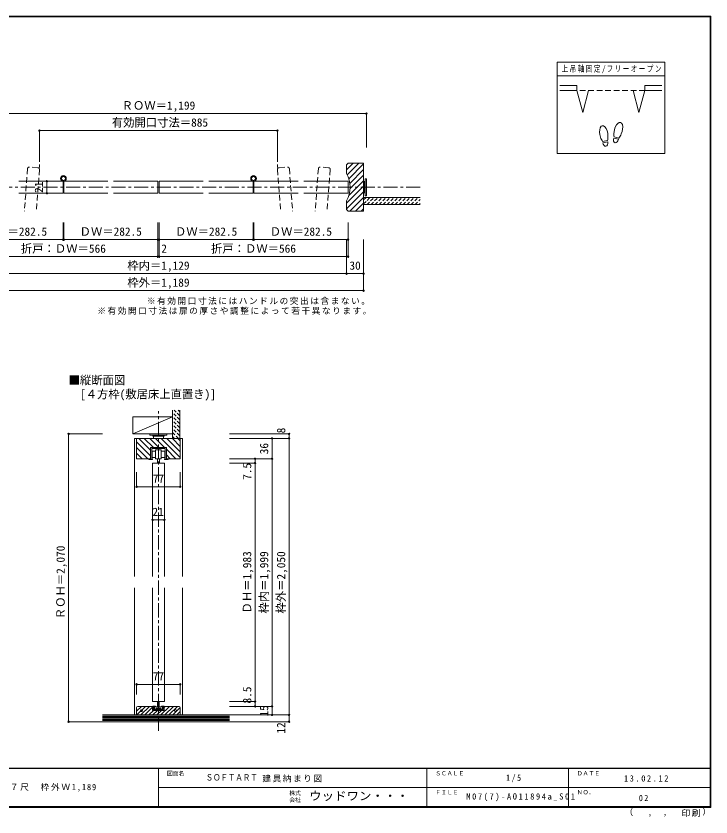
# Model space of a CAD drawing. Units: millimetres at full size, sheet at 1:5. Extents: x -973 to 977, y -718 to 696.
# Drawn here: x -250 to 977, y -718 to 696 of the extents above; entities that cross this region are included whole.
import ezdxf
from ezdxf.enums import TextEntityAlignment as Align

# ---------------------------------------------------------------- set-up
doc = ezdxf.new("R2010")
doc.units = ezdxf.units.MM
doc.header["$LTSCALE"] = 5
doc.header["$PDMODE"] = 32
doc.header["$PDSIZE"] = 2.5
for name, pattern in [('CHAIN1', [8, 5, -1, 1, -1]), ('DASHED1', [1.8, 1.2, -0.6]), ('DASHED2', [3, 2, -1])]:
    doc.linetypes.add(name, pattern=pattern)
for name, color, linetype, lineweight in [('0-1_通り芯', 4, 'CHAIN1', 9), ('0-3_仕上げ', 2, 'Continuous', 9), ('0-4_枠', 3, 'Continuous', 9), ('0-6_扉', 6, 'Continuous', 9), ('0-7_金物', 7, 'Continuous', 9), ('0-8_戸当り', 3, 'Continuous', 9), ('0-A_文字', 3, 'Continuous', 9), ('0-B_寸法', 7, 'Continuous', 9), ('0-C_ハッチ', 4, 'Continuous', 9), ('F-1_枠', 6, 'Continuous', 9)]:
    doc.layers.add(name, color=color, linetype=linetype, lineweight=lineweight)
doc.layers.add('F-0_補助線', color=7, linetype='Continuous')
doc.layers.add('F-A_文字', color=7, linetype='Continuous')
doc.styles.add('HGP明朝B', font='')
doc.styles.add('ＭＳ ゴシック', font='')
doc.styles.get('HGP明朝B').set_extended_font_data('HGP明朝B')
doc.styles.get('ＭＳ ゴシック').set_extended_font_data('MS Gothic')

msp = doc.modelspace()

# ---------------------------------------------------------------- linework, layer by layer
at = {"layer": '0-1_通り芯'}
for p, q in [((-208.347, 463.658), (-208.347, 424.921)), ((211.653, 463.658), (211.653, 424.921)), ((463.653, 393.658), (-460.347, 393.658)), ((1.653, -565.591), (1.653, -1.667))]:
    msp.add_line(p, q, dxfattribs=at)
at = {"layer": '0-3_仕上げ'}
for p, q in [((363.653, 375.658), (463.653, 375.658)), ((363.653, 363.158), (463.653, 363.158)), ((26.653, -49.667), (26.653, 0.333)), ((39.153, -49.667), (39.153, 0.333)), ((127.234, -537.667), (-96.847, -537.667)), ((-96.847, -549.667), (127.234, -549.667))]:
    msp.add_line(p, q, dxfattribs=at)
at = {"layer": '0-3_仕上げ', "color": 4}
for p, q in [((26.653, -11.667), (-43.347, -41.667)), ((-43.347, -41.667), (26.653, -41.667))]:
    msp.add_line(p, q, dxfattribs=at)
at = {"layer": '0-3_仕上げ', "color": 7}
for p, q in [((-96.847, -539.667), (127.234, -539.667)), ((-96.847, -541.667), (127.234, -541.667)), ((-96.847, -543.667), (127.234, -543.667)), ((-96.847, -545.667), (127.234, -545.667)), ((-96.847, -547.667), (127.234, -547.667))]:
    msp.add_line(p, q, dxfattribs=at)
at = {"layer": '0-3_仕上げ', "color": 4}
msp.add_lwpolyline([(26.653, -11.667), (-43.347, -11.667), (-43.347, -41.667)], dxfattribs=at)
at = {"layer": '0-4_枠'}
for p, q in [((336.653, 436.158), (333.653, 433.158)), ((333.653, 417.658), (333.653, 433.158)), ((336.653, 436.158), (363.653, 436.158)), ((363.653, 351.158), (363.653, 436.158)), ((333.653, 354.158), (333.653, 369.658)), ((-36.847, -49.667), (-36.847, -85.667)), ((-12.347, -65.666), (15.653, -65.666)), ((-12.347, -85.667), (-12.347, -65.666)), ((15.653, -65.666), (15.653, -85.667)), ((-36.847, -85.667), (-12.347, -85.667)), ((40.153, -85.667), (15.653, -85.667)), ((-34.847, -522.667), (-8.597, -522.667)), ((-8.597, -522.667), (-8.597, -529.667)), ((11.903, -522.667), (38.153, -522.667)), ((11.903, -522.667), (11.903, -529.667)), ((-36.847, -524.667), (-36.847, -537.667)), ((11.903, -529.667), (-8.597, -529.667)), ((40.153, -524.667), (40.153, -537.667)), ((-36.847, -537.667), (40.153, -537.667))]:
    msp.add_line(p, q, dxfattribs=at)
at = {"layer": '0-4_枠', "color": 4}
for p, q in [((-36.847, -49.667), (-40.847, -49.667)), ((-40.847, -293.667), (-40.847, -49.667)), ((40.153, -49.667), (44.153, -49.667)), ((44.153, -293.667), (44.153, -49.667)), ((-40.847, -537.667), (-40.847, -313.667)), ((44.153, -537.667), (44.153, -313.667))]:
    msp.add_line(p, q, dxfattribs=at)
at = {"layer": '0-4_枠'}
for points in [[(333.653, 354.158), (336.653, 351.158), (363.653, 351.158)], [(-36.847, -49.667), (40.153, -49.667), (40.153, -85.667)]]:
    msp.add_lwpolyline(points, dxfattribs=at)
for centre in [(-28.347, -530.167), (31.653, -530.167)]:
    msp.add_circle(centre, 1.75, dxfattribs=at)
for centre, radius, start, end in [((288.653, 393.658), 51, 331.92751, 28.07249), ((-34.847, -524.667), 2, 90, 180), ((38.153, -524.667), 2, 0, 90)]:
    msp.add_arc(centre, radius, start, end, dxfattribs=at)
at = {"layer": '0-6_扉', "color": 2, "linetype": 'DASHED2'}
for p, q in [((-229.287, 426.513), (-235.013, 351.158)), ((-211.111, 428.14), (-226.068, 429.277)), ((-208.347, 424.921), (-213.953, 351.158)), ((211.653, 424.921), (217.259, 351.158)), ((214.417, 428.14), (229.374, 429.277)), ((232.593, 426.513), (238.319, 351.158)), ((283.814, 426.513), (278.088, 351.158)), ((301.99, 428.14), (287.033, 429.277)), ((304.754, 424.921), (299.148, 351.158))]:
    msp.add_line(p, q, dxfattribs=at)
at = {"layer": '0-6_扉'}
for p, q in [((-244.722, 404.158), (-166.597, 404.158)), ((-166.597, 404.158), (-166.597, 383.158)), ((-165.597, 404.158), (-165.597, 383.158)), ((-165.597, 404.158), (-87.472, 404.158)), ((-77.472, 404.158), (0.653, 404.158)), ((0.653, 404.158), (0.653, 383.158)), ((2.653, 404.158), (2.653, 383.158)), ((2.653, 404.158), (80.778, 404.158)), ((90.778, 404.158), (168.903, 404.158)), ((168.903, 404.158), (168.903, 383.158)), ((169.903, 404.158), (169.903, 383.158)), ((169.903, 404.158), (248.028, 404.158)), ((258.028, 404.158), (336.153, 404.158)), ((336.153, 404.158), (336.153, 383.158)), ((-244.722, 383.158), (-166.597, 383.158)), ((-165.597, 383.158), (-87.472, 383.158)), ((-77.472, 383.158), (0.653, 383.158)), ((2.653, 383.158), (80.778, 383.158)), ((90.778, 383.158), (168.903, 383.158)), ((169.903, 383.158), (248.028, 383.158)), ((258.028, 383.158), (336.153, 383.158)), ((-8.847, -93.167), (-8.847, -293.667)), ((-8.847, -93.167), (12.153, -93.167)), ((12.153, -93.167), (12.153, -293.667)), ((-8.847, -313.667), (-8.847, -514.167)), ((12.153, -313.667), (12.153, -514.167)), ((-8.847, -514.167), (12.153, -514.167))]:
    msp.add_line(p, q, dxfattribs=at)
at = {"layer": '0-6_扉', "color": 2, "linetype": 'DASHED2'}
for centre, start, end in [((-226.295, 426.285), 85.65398, 175.65398), ((-211.338, 425.149), 355.65398, 85.65398), ((214.644, 425.149), 94.34602, 184.34602), ((229.601, 426.285), 4.34602, 94.34602), ((286.806, 426.285), 85.65398, 175.65398), ((301.763, 425.149), 355.65398, 85.65398)]:
    msp.add_arc(centre, 3, start, end, dxfattribs=at)
at = {"layer": '0-7_金物'}
for p, q in [((364.653, 402.658), (363.653, 402.658)), ((366.653, 403.657), (364.653, 403.657)), ((364.653, 383.658), (364.653, 403.657)), ((366.653, 378.658), (366.653, 408.658)), ((368.653, 408.658), (366.653, 408.658)), ((368.653, 378.658), (368.653, 408.658)), ((364.653, 384.658), (363.653, 384.658)), ((366.653, 383.658), (364.653, 383.658)), ((368.653, 378.658), (366.653, 378.658)), ((-23.347, -41.667), (6.653, -41.667)), ((-13.347, -41.667), (-13.347, -43.667)), ((16.653, -41.667), (16.653, -43.667)), ((-13.347, -43.667), (16.653, -43.667)), ((-8.347, -43.667), (-8.347, -45.667)), ((-8.347, -45.667), (11.653, -45.667)), ((-7.347, -45.667), (-7.347, -49.667)), ((10.653, -49.667), (10.653, -45.667)), ((11.653, -43.667), (11.653, -45.667)), ((-3.347, -69.666), (6.653, -69.666)), ((-3.347, -85.667), (-3.347, -69.666)), ((6.653, -69.666), (6.653, -85.667)), ((-9.377, -72.465), (-3.347, -72.465)), ((-9.377, -83.465), (-9.377, -72.465)), ((-3.347, -83.465), (-9.377, -83.465)), ((12.623, -83.465), (6.653, -83.465)), ((-15.347, -85.667), (-15.347, -86.667)), ((-12.347, -85.667), (-15.347, -85.667)), ((-9.049, -86.667), (-15.347, -86.667)), ((-9.049, -85.667), (-10.347, -85.667)), ((-9.049, -86.667), (-9.049, -85.667)), ((6.653, -85.667), (-3.347, -85.667)), ((-0.347, -93.167), (-0.347, -85.667)), ((13.653, -85.667), (12.486, -85.667)), ((12.486, -86.667), (12.486, -85.667)), ((12.486, -86.667), (18.653, -86.667)), ((15.653, -85.667), (18.653, -85.667)), ((18.653, -85.667), (18.653, -86.667)), ((-4.447, -522.167), (-8.347, -522.167)), ((-8.347, -523.667), (-8.347, -522.167)), ((0.153, -514.209), (0.153, -523.559)), ((3.153, -514.209), (3.153, -523.559)), ((7.753, -522.167), (11.653, -522.167)), ((11.653, -522.167), (11.653, -523.667)), ((-8.565, -524.032), (-8.347, -523.667)), ((-8.565, -524.301), (-8.347, -524.667)), ((-8.565, -525.532), (-8.347, -525.167)), ((-8.565, -525.801), (-8.347, -526.167)), ((-8.565, -527.032), (-8.347, -526.667)), ((-8.565, -527.301), (-8.347, -527.667)), ((-8.347, -525.167), (-8.347, -524.667)), ((-8.347, -526.667), (-8.347, -526.167)), ((-8.347, -528.167), (-8.347, -527.667)), ((-6.847, -527.467), (-6.847, -523.867)), ((10.153, -529.667), (-6.847, -529.667)), ((-6.347, -523.367), (-4.447, -523.367)), ((-6.347, -527.967), (-3.847, -527.967)), ((-5.347, -523.559), (8.653, -523.559)), ((-5.347, -523.559), (-5.347, -527.559)), ((-5.347, -527.559), (8.653, -527.559)), ((-3.847, -527.967), (-3.847, -528.467)), ((-2.347, -525.559), (5.653, -525.559)), ((-2.347, -525.559), (-2.347, -527.559)), ((3.153, -525.559), (3.153, -526.342)), ((5.653, -525.559), (5.653, -527.559)), ((7.153, -528.467), (7.153, -527.967)), ((9.653, -527.967), (7.153, -527.967)), ((9.653, -523.367), (7.753, -523.367)), ((8.653, -523.559), (8.653, -527.559)), ((10.153, -527.467), (10.153, -523.867)), ((11.871, -524.032), (11.653, -523.667)), ((11.871, -524.301), (11.653, -524.667)), ((11.653, -524.667), (11.653, -525.167)), ((11.871, -525.532), (11.653, -525.167)), ((11.871, -525.801), (11.653, -526.167)), ((11.653, -526.167), (11.653, -526.667)), ((11.871, -527.032), (11.653, -526.667)), ((11.871, -527.301), (11.653, -527.667)), ((11.653, -528.167), (11.653, -527.667))]:
    msp.add_line(p, q, dxfattribs=at)
for points in [[(-10.347, -85.667), (-10.347, -67.667), (13.653, -67.667), (13.653, -85.667)], [(6.653, -72.465), (12.623, -72.465), (12.623, -83.465)], [(3.653, -85.667), (3.653, -93.167), (-0.347, -93.167)], [(-3.847, -528.467), (1.353, -528.467), (1.653, -528.767), (1.953, -528.467), (7.153, -528.467)], [(0.153, -525.559), (0.153, -526.342), (3.153, -526.342)]]:
    msp.add_lwpolyline(points, dxfattribs=at)
for centre, radius in [((-166.097, 409.158), 5), ((-166.097, 409.158), 3.5), ((169.403, 409.158), 5), ((169.403, 409.158), 3.5)]:
    msp.add_circle(centre, radius, dxfattribs=at)
for centre, radius, start, end in [((-4.447, -522.767), 0.6, 0, 90), ((-4.447, -522.767), 0.6, 270, 0), ((7.753, -522.767), 0.6, 90, 180), ((7.753, -522.767), 0.6, 180, 270), ((-8.297, -524.167), 0.3, 153.43495, 206.56505), ((-8.297, -525.667), 0.3, 153.43495, 206.56505), ((-8.297, -527.167), 0.3, 153.43495, 206.56505), ((-6.847, -528.167), 1.5, 180, 270), ((-6.347, -523.867), 0.5, 90, 180), ((-6.347, -527.467), 0.5, 180, 270), ((9.653, -523.867), 0.5, 0, 90), ((9.653, -527.467), 0.5, 270, 0), ((10.153, -528.167), 1.5, 270, 0), ((11.603, -524.167), 0.3, 333.43495, 26.56505), ((11.603, -525.667), 0.3, 333.43495, 26.56505), ((11.603, -527.167), 0.3, 333.43495, 26.56505)]:
    msp.add_arc(centre, radius, start, end, dxfattribs=at)
at = {"layer": '0-8_戸当り', "color": 2}
for p, q in [((739.986, 573.251), (709.986, 573.251)), ((739.986, 573.251), (739.986, 564.251)), ((859.986, 573.251), (859.986, 564.251)), ((859.986, 573.251), (889.986, 573.251)), ((739.986, 564.251), (709.986, 564.251)), ((750.339, 525.614), (739.986, 564.251)), ((750.339, 525.614), (760.692, 564.251)), ((839.281, 564.251), (849.634, 525.614)), ((859.986, 564.251), (849.634, 525.614)), ((859.986, 564.251), (889.986, 564.251))]:
    msp.add_line(p, q, dxfattribs=at)
at = {"layer": '0-8_戸当り', "color": 7, "linetype": 'DASHED2'}
msp.add_line((859.986, 564.251), (739.986, 564.251), dxfattribs=at)
at = {"layer": '0-8_戸当り'}
for p, q in [((814.022, 480.235), (805.542, 482.507)), ((794.011, 475.878), (785.365, 474.353)), ((794.376, 473.81), (785.73, 472.285)), ((813.479, 478.206), (804.998, 480.478))]:
    msp.add_line(p, q, dxfattribs=at)
for centre, major_axis, ratio, start_param, end_param in [((813.267, 494.378), (3.644, 13.601), 0.5, 4.34059143, 8.22577918), ((787.35, 488.377), (-2.445, 13.867), 0.5, 4.34059143, 8.22577918), ((787.42, 487.981), (-2.963, 16.802), 0.4, 1.85063327, 2.44287679), ((787.42, 487.981), (-2.963, 16.802), 0.4, 3.84030852, 4.43255203), ((813.163, 493.989), (4.416, 16.48), 0.4, 1.85063327, 2.44287679), ((813.163, 493.989), (4.416, 16.48), 0.4, 3.84030852, 4.43255203), ((790.053, 473.047), (-1.27, 7.205), 0.6, 1.57079633, 4.71238898), ((809.238, 479.342), (1.894, 7.067), 0.6, 1.57079633, 4.71238898)]:
    msp.add_ellipse(centre, major_axis=major_axis, ratio=ratio, start_param=start_param, end_param=end_param, dxfattribs=at)
at = {"layer": '0-A_文字'}
for p, q in [((704.986, 614.167), (704.986, 453.167)), ((894.986, 614.167), (704.986, 614.167)), ((894.986, 590.167), (704.986, 590.167))]:
    msp.add_line(p, q, dxfattribs=at)
at = {"layer": '0-A_文字', "color": 4}
for p, q in [((-36.847, -483.75), (-36.847, -501.868)), ((-36.847, -483.75), (40.153, -483.75)), ((40.153, -483.75), (40.153, -501.868))]:
    msp.add_line(p, q, dxfattribs=at)
at = {"layer": '0-A_文字'}
msp.add_lwpolyline([(894.986, 614.167), (894.986, 453.167), (704.986, 453.167)], dxfattribs=at)
at = {"layer": '0-A_文字', "color": 7}
for p in [(-36.847, -483.75), (40.153, -483.75)]:
    msp.add_point(p, dxfattribs=at)
at = {"layer": '0-B_寸法', "color": 4}
for p, q in [((-365.347, 523.658), (368.653, 523.658)), ((368.653, 523.658), (368.653, 463.658)), ((-208.347, 493.658), (-208.347, 463.658)), ((-208.347, 493.658), (211.653, 493.658)), ((211.653, 493.658), (211.653, 463.658)), ((-195.212, 404.158), (-195.212, 383.158)), ((-166.597, 301.158), (-166.597, 331.158)), ((-165.597, 301.158), (-165.597, 331.158)), ((0.653, 271.158), (0.653, 331.158)), ((2.653, 271.158), (2.653, 331.158)), ((168.903, 301.158), (168.903, 331.158)), ((169.903, 301.158), (169.903, 331.158)), ((336.153, 271.158), (336.153, 331.158)), ((-332.847, 301.158), (-166.597, 301.158)), ((-165.597, 301.158), (0.653, 301.158)), ((2.653, 301.158), (168.903, 301.158)), ((169.903, 301.158), (336.153, 301.158)), ((333.653, 241.158), (333.653, 301.158)), ((363.653, 241.158), (363.653, 301.158)), ((-332.847, 271.158), (0.653, 271.158)), ((0.653, 271.158), (2.653, 271.158)), ((2.653, 271.158), (336.153, 271.158)), ((-330.347, 241.158), (333.653, 241.158)), ((333.653, 241.158), (363.653, 241.158)), ((363.653, 211.158), (363.653, 241.158)), ((-360.347, 211.158), (363.653, 211.158)), ((-156.847, -41.667), (-156.847, -549.667)), ((-156.847, -41.667), (-96.847, -41.667)), ((232.234, -41.667), (127.234, -41.667)), ((232.234, -41.667), (232.234, -549.667)), ((127.234, -49.667), (232.234, -49.667)), ((202.234, -537.667), (202.234, -49.667)), ((127.234, -85.666), (172.234, -85.666)), ((127.234, -93.167), (172.234, -93.167)), ((172.234, -522.667), (172.234, -85.666)), ((172.234, -85.666), (202.234, -85.666)), ((-36.847, -134.914), (-36.847, -109.295)), ((40.153, -134.914), (40.153, -109.295)), ((40.153, -134.914), (-36.847, -134.914)), ((-8.847, -179.459), (-8.847, -193.498)), ((12.153, -179.459), (12.153, -193.498)), ((-8.847, -193.498), (12.153, -193.498)), ((127.234, -514.167), (172.234, -514.167)), ((127.234, -522.667), (202.234, -522.667)), ((-96.847, -549.667), (-156.847, -549.667)), ((127.234, -537.667), (232.234, -537.667)), ((127.234, -549.667), (232.234, -549.667))]:
    msp.add_line(p, q, dxfattribs=at)
at = {"layer": '0-B_寸法'}
for p in [(368.653, 523.658), (-208.347, 493.658), (211.653, 493.658), (-195.212, 404.158), (-195.212, 383.158), (-166.597, 301.158), (-165.597, 301.158), (0.653, 301.158), (2.653, 301.158), (168.903, 301.158), (169.903, 301.158), (336.153, 301.158), (0.653, 271.158), (2.653, 271.158), (336.153, 271.158), (333.653, 241.158), (363.653, 241.158), (363.653, 211.158), (-156.847, -41.667), (232.234, -41.667), (202.234, -49.667), (232.234, -49.667), (172.234, -85.666), (202.234, -85.666), (172.234, -93.167), (-36.847, -134.914), (40.153, -134.914), (-8.847, -193.498), (12.153, -193.498), (172.234, -514.167), (172.234, -522.667), (202.234, -522.667), (202.234, -537.667), (232.234, -537.667), (-156.847, -549.667), (232.234, -549.667)]:
    msp.add_point(p, dxfattribs=at)
at = {"layer": '0-C_ハッチ'}
for p, q in [((333.653, 424.639), (345.172, 436.158)), ((334.634, 415.72), (355.071, 436.158)), ((337.415, 408.601), (363.653, 434.84)), ((339.194, 400.482), (363.653, 424.94)), ((339.582, 390.97), (363.653, 415.041)), ((337.497, 378.985), (363.653, 405.141)), ((333.653, 365.242), (363.653, 395.242)), ((333.653, 355.342), (363.653, 385.342)), ((339.368, 351.158), (363.653, 375.443)), ((349.267, 351.158), (363.653, 365.543)), ((359.167, 351.158), (363.653, 355.644)), ((-12.347, -80.49), (-36.847, -55.99)), ((-12.347, -70.59), (-33.271, -49.667)), ((-7.371, -65.666), (-23.371, -49.667)), ((2.528, -65.666), (-13.472, -49.667)), ((12.428, -65.666), (-3.572, -49.667)), ((40.153, -83.493), (6.327, -49.667)), ((40.153, -73.593), (16.227, -49.667)), ((40.153, -63.694), (26.126, -49.667)), ((40.153, -53.794), (36.026, -49.667)), ((-17.07, -85.667), (-36.847, -65.889)), ((32.428, -85.667), (15.653, -68.892)), ((-26.969, -85.667), (-36.847, -75.789)), ((22.528, -85.667), (15.653, -78.791)), ((-36.847, -531.047), (-28.467, -522.667)), ((-36.396, -537.667), (-21.396, -522.667)), ((-29.324, -537.667), (-14.324, -522.667)), ((6.031, -537.667), (21.031, -522.667)), ((11.903, -524.521), (13.758, -522.667)), ((13.102, -537.667), (28.102, -522.667)), ((20.173, -537.667), (35.173, -522.667)), ((-22.253, -537.667), (-8.597, -524.01)), ((-15.182, -537.667), (-7.182, -529.667)), ((-8.111, -537.667), (-0.111, -529.667)), ((-1.04, -537.667), (6.96, -529.667)), ((27.244, -537.667), (40.153, -524.758)), ((34.315, -537.667), (40.153, -531.829))]:
    msp.add_line(p, q, dxfattribs=at)
at = {"layer": '0-C_ハッチ', "linetype": 'DASHED1'}
for p, q in [((363.653, 364.156), (375.155, 375.658)), ((363.653, 371.227), (368.084, 375.658)), ((369.726, 363.158), (382.226, 375.658)), ((376.797, 363.158), (389.297, 375.658)), ((383.868, 363.158), (396.368, 375.658)), ((390.939, 363.158), (403.439, 375.658)), ((398.01, 363.158), (410.51, 375.658)), ((405.081, 363.158), (417.581, 375.658)), ((412.152, 363.158), (424.652, 375.658)), ((419.223, 363.158), (431.723, 375.658)), ((426.294, 363.158), (438.794, 375.658)), ((433.365, 363.158), (445.865, 375.658)), ((440.436, 363.158), (452.936, 375.658)), ((447.508, 363.158), (460.008, 375.658)), ((454.579, 363.158), (463.653, 372.232)), ((461.65, 363.158), (463.653, 365.161)), ((39.153, -9.534), (29.286, 0.333)), ((39.153, -2.463), (36.357, 0.333)), ((39.153, -16.605), (26.653, -4.105)), ((39.153, -23.676), (26.653, -11.176)), ((39.153, -30.747), (26.653, -18.247)), ((39.153, -37.818), (26.653, -25.318)), ((39.153, -44.889), (26.653, -32.389)), ((36.86, -49.667), (26.653, -39.46)), ((29.789, -49.667), (26.653, -46.531))]:
    msp.add_line(p, q, dxfattribs=at)
at = {"layer": 'F-1_枠'}
for p, q in [((-973.347, 695.833), (976.653, 695.833)), ((-973.347, 695), (976.653, 695)), ((-973.347, 694.167), (976.653, 694.167)), ((974.986, 695.833), (974.986, -700.833)), ((975.82, 695.833), (975.82, -700.833)), ((976.653, 695.833), (976.653, -700.833)), ((976.653, -631.667), (-973.347, -631.667)), ((976.653, -632.5), (-973.347, -632.5)), ((1.653, -632.5), (1.653, -699.167)), ((474.986, -632.5), (474.986, -699.167)), ((724.986, -632.5), (724.986, -699.167)), ((1.653, -665.833), (974.986, -665.834)), ((976.653, -699.167), (-973.347, -699.167)), ((976.653, -700), (-973.347, -700)), ((976.653, -700.833), (-973.347, -700.833))]:
    msp.add_line(p, q, dxfattribs=at)

# ---------------------------------------------------------------- texts
at = {"layer": '0-A_文字', "color": 7, "style": 'ＭＳ ゴシック'}
for s, p in [('■縦断面図', (-156.847, 41.429)), ('\u3000[４方枠(敷居床上直置き)]', (-156.847, 16.675)), ('77', (-8.347, -481.25))]:
    msp.add_text(s, height=14.66, dxfattribs=at).set_placement(p, align=Align.BOTTOM_LEFT)
at = {"layer": '0-A_文字', "color": 7, "char_height": 11, "attachment_point": 7, "style": 'ＭＳ ゴシック'}
for s, insert in [('\\T1.23;\\W0.75;上吊軸固定/フリーオープン', (713.111, 594.667)), ('\\T1.17;※有効開口寸法にはハンドルの突出は含まない。', (-18.847, 186.158)), ('\\T1.17;※有効開口寸法は扉の厚さや調整によって若干異なります。', (-106.347, 168.658))]:
    msp.add_mtext(s, dxfattribs=dict(at, insert=insert))
at = {"layer": '0-B_寸法', "style": 'ＭＳ ゴシック'}
for s, p in [('ＲＯＷ＝1,199', (-63.347, 526.158)), ('有効開口寸法＝885', (-80.697, 496.158)), ('ＤＷ＝282.5', (-304.722, 303.658)), ('ＤＷ＝282.5', (-137.472, 303.658)), ('ＤＷ＝282.5', (30.778, 303.658)), ('ＤＷ＝282.5', (198.028, 303.658)), ('折戸：ＤＷ＝566', (-241.097, 273.658)), ('2', (6.653, 273.658)), ('折戸：ＤＷ＝566', (94.403, 273.658)), ('枠内＝1,129', (-53.347, 243.658)), ('30', (338.653, 243.658)), ('枠外＝1,189', (-53.347, 213.658)), ('77', (-8.347, -132.414)), ('21', (-8.972, -190.998))]:
    msp.add_text(s, height=14.66, dxfattribs=at).set_placement(p, align=Align.BOTTOM_LEFT)
for s, p in [('21', (-197.712, 383.658)), ('8', (229.734, -40.739)), ('36', (199.734, -77.667)), ('7.5', (169.829, -122.826)), ('ＲＯＨ＝2,070', (-159.347, -368.667)), ('ＤＨ＝1,983', (169.734, -358.667)), ('枠内＝1,999', (199.734, -358.667)), ('枠外＝2,050', (229.734, -358.667)), ('8.5', (169.823, -517.57)), ('15', (199.734, -540.515)), ('12', (229.734, -570.696))]:
    msp.add_text(s, height=14.66, rotation=90, dxfattribs=at).set_placement(p, align=Align.BOTTOM_LEFT)
at = {"layer": 'F-0_補助線', "style": 'HGP明朝B', "width": 0.85}
msp.add_text('ＳＯＦＴＡＲＴ', height=11, dxfattribs=at).set_placement((84.986, -656.798), align=Align.BOTTOM_LEFT)
at = {"layer": 'F-0_補助線', "insert": (185.035, -656.798), "char_height": 11, "attachment_point": 7, "style": 'ＭＳ ゴシック'}
msp.add_mtext('\\T1.17;建具納まり図', dxfattribs=at)
at = {"layer": 'F-A_文字', "style": 'ＭＳ ゴシック'}
for s, height, p in [('図面名', 7.331, (16.653, -646.667)), ('ＳＣＡＬＥ', 7.331, (489.986, -646.667)), ('ＤＡＴＥ', 7.331, (739.986, -646.667)), ('株式', 7.331, (232.486, -681.5)), ('ＦＩＬＥ', 7.331, (489.986, -680)), ('ＮＯ．', 7.331, (739.986, -680.001)), ('会社', 7.331, (232.486, -693.5)), ('（', 11, (823.992, -718.052)), ('）', 11, (961.387, -717.355)), (',', 11, (865.199, -718.052)), (',', 11, (891.686, -717.588))]:
    msp.add_text(s, height=height, dxfattribs=at).set_placement(p, align=Align.BOTTOM_LEFT)
at = {"layer": 'F-A_文字', "style": 'ＭＳ ゴシック', "width": 1.1}
msp.add_text('ウッドワン・・・', height=14.66, dxfattribs=at).set_placement((267.486, -692.5), align=Align.BOTTOM_LEFT)
at = {"layer": 'F-A_文字', "char_height": 11, "attachment_point": 7, "style": 'ＭＳ ゴシック'}
for s, insert in [('\\T1.38;\\W0.9;1/5', (614.986, -656.667)), ('\\T1.39;\\W0.85;13.02.12', (823.111, -655.417)), ('\\T1.19;ソフトアート\u3000クローゼットドア\\~\\~固定枠\u3000３方枠＋直置敷居\u3000ドアＨ７尺\\~\\~枠外Ｗ1,189', (-846.68, -673.333)), ('\\T1.4;\\W0.85;M07(7)-AO11894a_S01', (544.986, -690.001)), ('\\T1.36;\\W0.9;02', (849.361, -690.001)), ('\\T1.17;印刷', (924.678, -717.82))]:
    msp.add_mtext(s, dxfattribs=dict(at, insert=insert))

doc.saveas('drawing.dxf')
